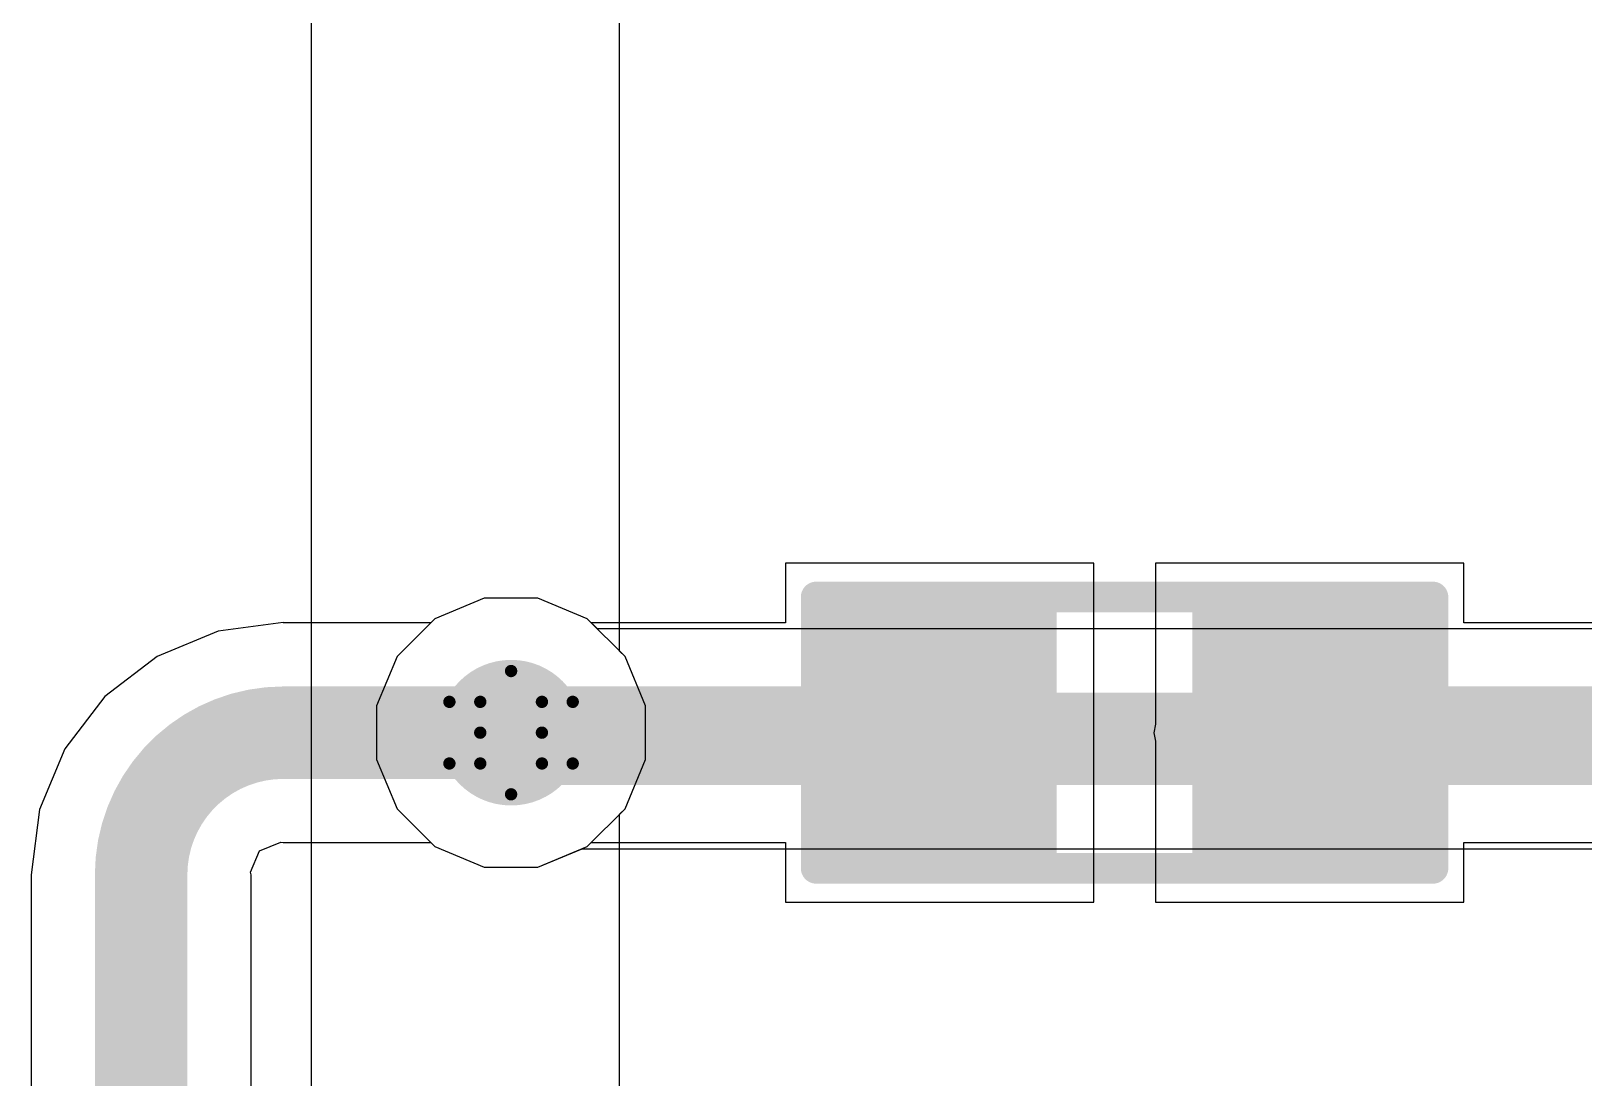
# Model space of a CAD drawing. Header units: inches. Extents: x 24 to 500, y 68 to 269.
# Drawn here: x 358.38 to 364.78, y 104.31 to 108.63 of the extents above; entities that cross this region are included whole.
import ezdxf

# ---------------------------------------------------------------- set-up
doc = ezdxf.new("R2010")
doc.units = ezdxf.units.IN
for name, color, linetype in [('Bottom Layer', 5, 'Continuous'), ('Drill Drawing', 1, 'Continuous'), ('Layer 1', 16, 'Continuous'), ('Layer 2', 76, 'Continuous'), ('Top Layer', 1, 'Continuous'), ('Top Overlay', 2, 'Continuous'), ('Top Paste', 8, 'Continuous'), ('Top Solder', 216, 'Continuous'), ('Via Holes', 16, 'Continuous')]:
    doc.layers.add(name, color=color, linetype=linetype)

# ---------------------------------------------------------------- blocks, each defined once
blk = doc.blocks.new('S______B______83')
at = {"layer": 'Top Layer'}
for points in [[(-1.143, -0.4445), (-1.143, 0.4445), (-0.381, 0.4445), (-0.381, -0.4445)], [(0.381, -0.4445), (0.381, 0.4445), (1.143, 0.4445), (1.143, -0.4445)]]:
    blk.add_hatch(color=1, dxfattribs=at).paths.add_polyline_path(points)
at = {"layer": 'Top Paste'}
for points in [[(-1.143, -0.4445), (-1.143, 0.4445), (-0.381, 0.4445), (-0.381, -0.4445)], [(0.381, -0.4445), (0.381, 0.4445), (1.143, 0.4445), (1.143, -0.4445)]]:
    blk.add_hatch(color=8, dxfattribs=at).paths.add_polyline_path(points)
at = {"layer": 'Top Solder'}
for points in [[(-1.2446, -0.5461), (-1.2446, 0.5461), (-0.2794, 0.5461), (-0.2794, -0.5461)], [(0.2794, -0.5461), (0.2794, 0.5461), (1.2446, 0.5461), (1.2446, -0.5461)]]:
    blk.add_hatch(color=216, dxfattribs=at).paths.add_polyline_path(points)
at = {"layer": 'Top Overlay'}
for points in [[(-1.27, -0.5588, 0.127, 0.127, 0), (-1.27, 0.5588, 0.127, 0.127, 0)], [(-1.27, 0.5588, 0.127, 0.127, 0), (1.27, 0.5588, 0.127, 0.127, 0)], [(1.27, -0.5588, 0.127, 0.127, 0), (1.27, 0.5588, 0.127, 0.127, 0)], [(-1.27, -0.5588, 0.127, 0.127, 0), (1.27, -0.5588, 0.127, 0.127, 0)]]:
    blk.add_lwpolyline(points, format="xyseb", dxfattribs=at)
for points in [[(-1.3018, 0.5588, 0.0635, 0.0635, 1), (-1.2383, 0.5588, 0.0635, 0.0635, 1)], [(-1.3018, 0.5588, 0.0635, 0.0635, 1), (-1.2383, 0.5588, 0.0635, 0.0635, 1)], [(1.2382, 0.5588, 0.0635, 0.0635, 1), (1.3017, 0.5588, 0.0635, 0.0635, 1)], [(1.2382, 0.5588, 0.0635, 0.0635, 1), (1.3017, 0.5588, 0.0635, 0.0635, 1)], [(-1.3018, -0.5588, 0.0635, 0.0635, 1), (-1.2383, -0.5588, 0.0635, 0.0635, 1)], [(-1.3018, -0.5588, 0.0635, 0.0635, 1), (-1.2383, -0.5588, 0.0635, 0.0635, 1)], [(1.2382, -0.5588, 0.0635, 0.0635, 1), (1.3017, -0.5588, 0.0635, 0.0635, 1)], [(1.2382, -0.5588, 0.0635, 0.0635, 1), (1.3017, -0.5588, 0.0635, 0.0635, 1)]]:
    blk.add_lwpolyline(points, format="xyseb", close=True, dxfattribs=at)

msp = doc.modelspace()

# ---------------------------------------------------------------- hatches: boundary and pattern name
at = {"layer": 'Bottom Layer'}
h = msp.add_hatch(color=5, dxfattribs=at)
edge = h.paths.add_edge_path()
edge.add_arc((360.36, 105.7343), 0.3, 0, 360)
at = {"layer": 'Layer 1'}
h = msp.add_hatch(color=16, dxfattribs=at)
edge = h.paths.add_edge_path()
edge.add_arc((360.36, 105.7343), 0.3, 0, 360)
at = {"layer": 'Layer 2'}
h = msp.add_hatch(color=76, dxfattribs=at)
edge = h.paths.add_edge_path()
edge.add_arc((360.36, 105.7343), 0.3, 0, 360)
at = {"layer": 'Top Layer'}
h = msp.add_hatch(color=1, dxfattribs=at)
edge = h.paths.add_edge_path()
edge.add_arc((360.36, 105.7343), 0.3, 0, 360)
at = {"layer": 'Via Holes'}
h = msp.add_hatch(color=7, dxfattribs=at)
edge = h.paths.add_edge_path()
edge.add_arc((360.36, 105.7343), 0.15, 0, 360)

# ---------------------------------------------------------------- linework, layer by layer
at = {"layer": 'Bottom Layer'}
for p, q in [((360.2498, 106.2883), (360.0462, 106.204)), ((360.4702, 106.2883), (360.2498, 106.2883)), ((360.6738, 106.204), (360.4702, 106.2883)), ((360.0462, 106.204), (359.8903, 106.0482)), ((360.7157, 106.1622), (360.6738, 106.204)), ((374.4909, 106.1622), (360.7157, 106.1622)), ((359.8903, 106.0482), (359.806, 105.8445)), ((359.806, 105.8445), (359.806, 105.6241)), ((359.806, 105.6241), (359.8903, 105.4205)), ((359.8903, 105.4205), (360.0462, 105.2647)), ((360.0462, 105.2647), (360.2498, 105.1803)), ((360.4702, 105.1803), (360.6522, 105.2557)), ((360.6522, 105.2557), (375.412, 105.2557)), ((360.2498, 105.1803), (360.4702, 105.1803))]:
    msp.add_line(p, q, dxfattribs=at)
msp.add_lwpolyline([(360.36, 105.7089, 0.381, 0.381, 0), (381.781, 105.7089, 0.381, 0.381, 0)], format="xyseb", dxfattribs=at)
msp.add_lwpolyline([(360.2648, 105.7089, 0.1905, 0.1905, 1), (360.4553, 105.7089, 0.1905, 0.1905, 1)], format="xyseb", close=True, dxfattribs=at)
at = {"layer": 'Drill Drawing'}
for points in [[(360.233, 105.8613, 0.0508, 0.0508, 0), (360.36, 105.9883, 0.0508, 0.0508, 0)], [(360.36, 105.9883, 0.0508, 0.0508, 0), (360.487, 105.8613, 0.0508, 0.0508, 0)], [(360.106, 105.8613, 0.0508, 0.0508, 0), (360.233, 105.7343, 0.0508, 0.0508, 0)], [(360.106, 105.8613, 0.0508, 0.0508, 0), (360.233, 105.8613, 0.0508, 0.0508, 0)], [(360.487, 105.8613, 0.0508, 0.0508, 0), (360.614, 105.8613, 0.0508, 0.0508, 0)], [(360.487, 105.7343, 0.0508, 0.0508, 0), (360.614, 105.8613, 0.0508, 0.0508, 0)], [(360.106, 105.6073, 0.0508, 0.0508, 0), (360.233, 105.7343, 0.0508, 0.0508, 0)], [(360.487, 105.7343, 0.0508, 0.0508, 0), (360.614, 105.6073, 0.0508, 0.0508, 0)], [(360.106, 105.6073, 0.0508, 0.0508, 0), (360.233, 105.6073, 0.0508, 0.0508, 0)], [(360.233, 105.6073, 0.0508, 0.0508, 0), (360.36, 105.4803, 0.0508, 0.0508, 0)], [(360.36, 105.4803, 0.0508, 0.0508, 0), (360.487, 105.6073, 0.0508, 0.0508, 0)], [(360.487, 105.6073, 0.0508, 0.0508, 0), (360.614, 105.6073, 0.0508, 0.0508, 0)]]:
    msp.add_lwpolyline(points, format="xyseb", dxfattribs=at)
for points in [[(360.3473, 105.9883, 0.0254, 0.0254, 1), (360.3727, 105.9883, 0.0254, 0.0254, 1)], [(360.3473, 105.9883, 0.0254, 0.0254, 1), (360.3727, 105.9883, 0.0254, 0.0254, 1)], [(360.0933, 105.8613, 0.0254, 0.0254, 1), (360.1187, 105.8613, 0.0254, 0.0254, 1)], [(360.0933, 105.8613, 0.0254, 0.0254, 1), (360.1187, 105.8613, 0.0254, 0.0254, 1)], [(360.2203, 105.8613, 0.0254, 0.0254, 1), (360.2457, 105.8613, 0.0254, 0.0254, 1)], [(360.2203, 105.8613, 0.0254, 0.0254, 1), (360.2457, 105.8613, 0.0254, 0.0254, 1)], [(360.4743, 105.8613, 0.0254, 0.0254, 1), (360.4997, 105.8613, 0.0254, 0.0254, 1)], [(360.4743, 105.8613, 0.0254, 0.0254, 1), (360.4997, 105.8613, 0.0254, 0.0254, 1)], [(360.6013, 105.8613, 0.0254, 0.0254, 1), (360.6267, 105.8613, 0.0254, 0.0254, 1)], [(360.6013, 105.8613, 0.0254, 0.0254, 1), (360.6267, 105.8613, 0.0254, 0.0254, 1)], [(360.2203, 105.7343, 0.0254, 0.0254, 1), (360.2457, 105.7343, 0.0254, 0.0254, 1)], [(360.2203, 105.7343, 0.0254, 0.0254, 1), (360.2457, 105.7343, 0.0254, 0.0254, 1)], [(360.4743, 105.7343, 0.0254, 0.0254, 1), (360.4997, 105.7343, 0.0254, 0.0254, 1)], [(360.4743, 105.7343, 0.0254, 0.0254, 1), (360.4997, 105.7343, 0.0254, 0.0254, 1)], [(360.0933, 105.6073, 0.0254, 0.0254, 1), (360.1187, 105.6073, 0.0254, 0.0254, 1)], [(360.0933, 105.6073, 0.0254, 0.0254, 1), (360.1187, 105.6073, 0.0254, 0.0254, 1)], [(360.2203, 105.6073, 0.0254, 0.0254, 1), (360.2457, 105.6073, 0.0254, 0.0254, 1)], [(360.2203, 105.6073, 0.0254, 0.0254, 1), (360.2457, 105.6073, 0.0254, 0.0254, 1)], [(360.4743, 105.6073, 0.0254, 0.0254, 1), (360.4997, 105.6073, 0.0254, 0.0254, 1)], [(360.4743, 105.6073, 0.0254, 0.0254, 1), (360.4997, 105.6073, 0.0254, 0.0254, 1)], [(360.6013, 105.6073, 0.0254, 0.0254, 1), (360.6267, 105.6073, 0.0254, 0.0254, 1)], [(360.6013, 105.6073, 0.0254, 0.0254, 1), (360.6267, 105.6073, 0.0254, 0.0254, 1)], [(360.3473, 105.4803, 0.0254, 0.0254, 1), (360.3727, 105.4803, 0.0254, 0.0254, 1)], [(360.3473, 105.4803, 0.0254, 0.0254, 1), (360.3727, 105.4803, 0.0254, 0.0254, 1)]]:
    msp.add_lwpolyline(points, format="xyseb", close=True, dxfattribs=at)
at = {"layer": 'Layer 1'}
for p, q in [((360.2498, 106.2883), (360.0462, 106.204)), ((360.4702, 106.2883), (360.2498, 106.2883)), ((360.6738, 106.204), (360.4702, 106.2883)), ((360.0462, 106.204), (359.8903, 106.0482)), ((360.8297, 106.0482), (360.6738, 106.204)), ((359.8903, 106.0482), (359.806, 105.8445)), ((360.914, 105.8445), (360.8297, 106.0482)), ((359.806, 105.8445), (359.806, 105.6241)), ((360.914, 105.6241), (360.914, 105.8445)), ((359.806, 105.6241), (359.8903, 105.4205)), ((360.8297, 105.4205), (360.914, 105.6241)), ((359.8903, 105.4205), (360.0462, 105.2647)), ((360.6738, 105.2647), (360.8297, 105.4205)), ((360.0462, 105.2647), (360.2498, 105.1803)), ((360.4702, 105.1803), (360.6738, 105.2647)), ((360.2498, 105.1803), (360.4702, 105.1803))]:
    msp.add_line(p, q, dxfattribs=at)
at = {"layer": 'Layer 2'}
for p, q in [((360.807, 106.0708), (360.807, 142.6142)), ((359.537, 122.764), (359.537, 102.87)), ((360.8297, 106.0482), (360.807, 106.0708)), ((360.914, 105.8445), (360.8297, 106.0482)), ((360.914, 105.6241), (360.914, 105.8445)), ((360.8297, 105.4205), (360.914, 105.6241)), ((360.807, 105.3979), (360.8297, 105.4205)), ((360.807, 103.8415), (360.807, 105.3979))]:
    msp.add_line(p, q, dxfattribs=at)
at = {"layer": 'Top Layer'}
for p, q in [((362.7603, 106.4328), (361.4903, 106.4328)), ((361.4903, 106.4328), (361.4903, 106.1875)), ((362.7603, 105.0358), (362.7603, 106.4328)), ((364.2843, 106.4328), (363.0143, 106.4328)), ((363.0143, 106.4328), (363.0143, 105.7687)), ((364.2843, 106.1875), (364.2843, 106.4328)), ((360.2498, 106.2883), (360.0462, 106.204)), ((360.4702, 106.2883), (360.2498, 106.2883)), ((360.6738, 106.204), (360.4702, 106.2883)), ((359.4216, 106.1877), (359.1527, 106.1523)), ((359.4216, 106.1875), (359.4216, 106.1877)), ((360.0462, 106.204), (360.0297, 106.1875)), ((360.6903, 106.1875), (360.6738, 106.204)), ((359.1527, 106.1523), (358.9021, 106.0485)), ((360.0297, 106.1875), (359.4216, 106.1875)), ((361.4903, 106.1875), (360.6903, 106.1875)), ((365.1182, 106.1875), (364.2843, 106.1875)), ((358.9021, 106.0485), (358.6869, 105.8834)), ((358.6869, 105.8834), (358.5218, 105.6682)), ((363.0143, 105.7687), (363.0075, 105.7343)), ((363.0075, 105.7343), (363.0143, 105.6999)), ((363.0143, 105.6999), (363.0143, 105.0358)), ((358.5218, 105.6682), (358.418, 105.4176)), ((358.418, 105.4176), (358.3826, 105.1487)), ((359.2871, 105.1595), (359.3233, 105.247)), ((359.3233, 105.247), (359.4109, 105.2833)), ((359.4109, 105.2833), (359.4216, 105.2811)), ((359.4216, 105.2811), (360.0297, 105.2811)), ((360.0297, 105.2811), (360.0462, 105.2647)), ((360.0462, 105.2647), (360.2498, 105.1803)), ((360.4702, 105.1803), (360.6738, 105.2647)), ((360.6738, 105.2647), (360.6903, 105.2811)), ((360.6903, 105.2811), (361.4903, 105.2811)), ((361.4903, 105.2811), (361.4903, 105.0358)), ((364.2843, 105.0358), (364.2843, 105.2811)), ((364.2843, 105.2811), (364.9305, 105.2811)), ((360.2498, 105.1803), (360.4702, 105.1803)), ((358.3826, 105.1487), (358.3828, 105.1487)), ((358.3828, 105.1487), (358.3828, 102.2911)), ((359.2892, 105.1487), (359.2871, 105.1595)), ((359.2892, 102.2911), (359.2892, 105.1487)), ((361.4903, 105.0358), (362.7603, 105.0358)), ((363.0143, 105.0358), (364.2843, 105.0358))]:
    msp.add_line(p, q, dxfattribs=at)
for points in [[(358.836, 105.1487, 0.381, 0.381, -0.414214), (359.4216, 105.7343, 0.381, 0.381, 0)], [(359.4216, 105.7343, 0.381, 0.381, 0), (360.36, 105.7343, 0.381, 0.381, 0)], [(360.36, 105.7343, 0.381, 0.381, 0), (362.0454, 105.7343, 0.381, 0.381, 0)], [(362.0454, 105.7343, 0.381, 0.381, 0), (362.1158, 105.664, 0.381, 0.381, 0)], [(363.4607, 105.7343, 0.381, 0.381, 0), (365.1182, 105.7343, 0.381, 0.381, 0)], [(358.836, 101.6814, 0.381, 0.381, 0), (358.836, 105.1487, 0.381, 0.381, 0)]]:
    msp.add_lwpolyline(points, format="xyseb", dxfattribs=at)
for points in [[(359.3264, 105.7343, 0.1905, 0.1905, 1), (359.5169, 105.7343, 0.1905, 0.1905, 1)], [(359.3264, 105.7343, 0.1905, 0.1905, 1), (359.5169, 105.7343, 0.1905, 0.1905, 1)], [(360.2648, 105.7343, 0.1905, 0.1905, 1), (360.4553, 105.7343, 0.1905, 0.1905, 1)], [(360.2648, 105.7343, 0.1905, 0.1905, 1), (360.4553, 105.7343, 0.1905, 0.1905, 1)], [(361.9502, 105.7343, 0.1905, 0.1905, 1), (362.1407, 105.7343, 0.1905, 0.1905, 1)], [(361.9502, 105.7343, 0.1905, 0.1905, 1), (362.1407, 105.7343, 0.1905, 0.1905, 1)], [(363.3654, 105.7343, 0.1905, 0.1905, 1), (363.5559, 105.7343, 0.1905, 0.1905, 1)], [(362.0205, 105.664, 0.1905, 0.1905, 1), (362.211, 105.664, 0.1905, 0.1905, 1)], [(358.7408, 105.1487, 0.1905, 0.1905, 1), (358.9313, 105.1487, 0.1905, 0.1905, 1)], [(358.7408, 105.1487, 0.1905, 0.1905, 1), (358.9313, 105.1487, 0.1905, 0.1905, 1)]]:
    msp.add_lwpolyline(points, format="xyseb", close=True, dxfattribs=at)

# ---------------------------------------------------------------- block references
msp.add_blockref('S______B______83', (362.8873, 105.7343))

doc.saveas('drawing.dxf')
